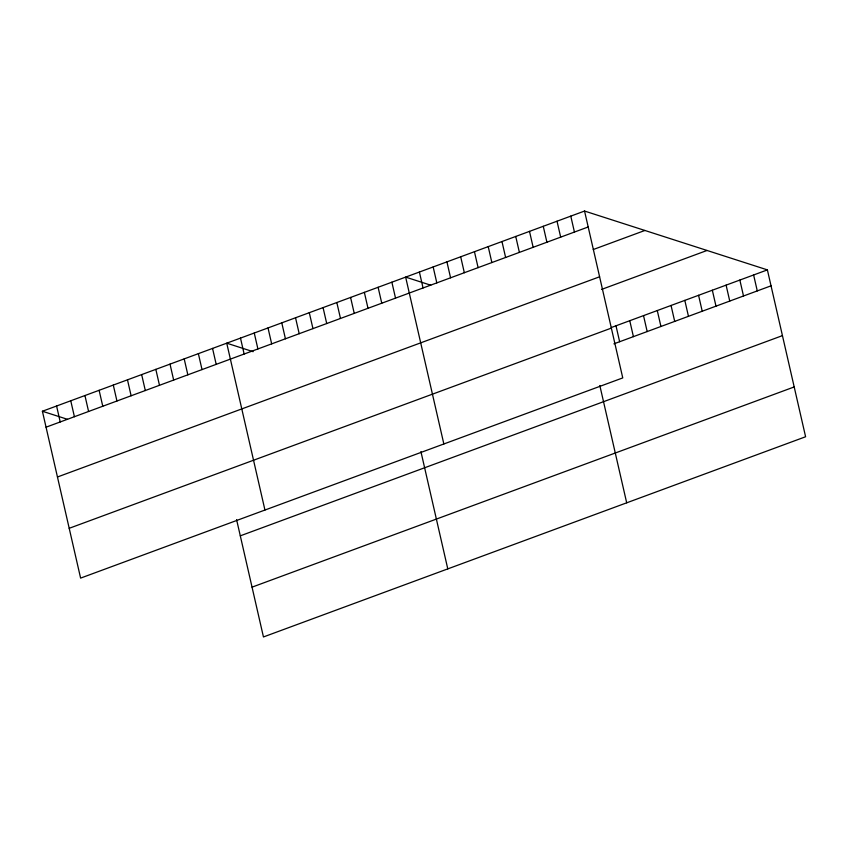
<?xml version="1.0" encoding="UTF-8"?>
<svg xmlns="http://www.w3.org/2000/svg" width="848" height="848" viewBox="0 0 848 848"><rect width="100%" height="100%" fill="white"/><g stroke="black" fill="none" stroke-linecap="round" stroke-linejoin="round"><path stroke-width="1.27" d="M584.548 211.046L622.761 377.911L80.613 578.113L42.4 411.248L584.548 211.046L767.387 269.887L805.6 436.752L263.452 636.954L236.592 519.654M46.046 427.191L588.194 226.978M593.271 249.524L644.883 230.465M57.463 476.989L599.6 276.787M601.539 289.433L707.041 250.467M611.408 327.487L767.387 269.887M69.207 528.304L611.355 328.102M613.92 343.843L771.033 285.829M240.291 535.841L782.439 335.628M252.047 587.155L794.194 386.942M430.773 285.204L405.641 277.105L443.854 443.981M253.128 351.676L226.734 343.175L264.947 510.04M42.4 411.248L67.543 419.336M753.618 274.964L757.275 290.906M739.859 280.052L743.505 295.994M726.1 285.129L729.746 301.072M712.331 290.217L715.988 306.149M698.572 295.295L702.218 311.237M684.813 300.383L688.459 316.315M671.044 305.46L674.701 321.403M657.285 310.548L660.931 326.48M643.526 315.626L647.172 331.568M629.757 320.703L633.414 336.645M615.998 325.791L619.644 341.733M570.778 216.123L574.435 232.066M599.822 385.511L626.693 502.822M557.019 221.211L560.676 237.143M543.261 226.289L546.907 242.231M529.502 231.366L533.148 247.309M515.732 236.454L519.389 252.397M501.974 241.532L505.62 257.474M488.215 246.62L491.861 262.562M474.445 251.697L478.102 267.639M460.687 256.785L464.333 272.717M446.928 261.862L450.574 277.805M433.158 266.95L436.815 282.882M419.4 272.028L423.046 287.97M391.871 282.193L395.528 298.136M420.915 451.581L447.786 568.891M378.113 287.271L381.759 303.213M364.354 292.359L368 308.301M350.584 297.436L354.241 313.378M336.826 302.524L340.483 318.456M323.067 307.601L326.713 323.544M309.297 312.689L312.954 328.621M295.539 317.767L299.196 333.709M281.78 322.844L285.426 338.787M268.021 327.932L271.667 343.875M254.252 333.01L257.909 348.952M240.493 338.098L244.139 354.04M212.551 348.411L216.198 364.354M198.368 353.648L202.025 369.59M184.196 358.884L187.843 374.827M170.013 364.121L173.66 380.063M155.831 369.357L159.488 385.299M141.658 374.593L145.305 390.536M127.476 379.83L131.122 395.772M113.293 385.066L116.95 401.009M99.121 390.303L102.767 406.245M84.938 395.539L88.584 411.481M70.755 400.775L74.412 416.718M56.583 406.012L60.229 421.954"/></g></svg>
